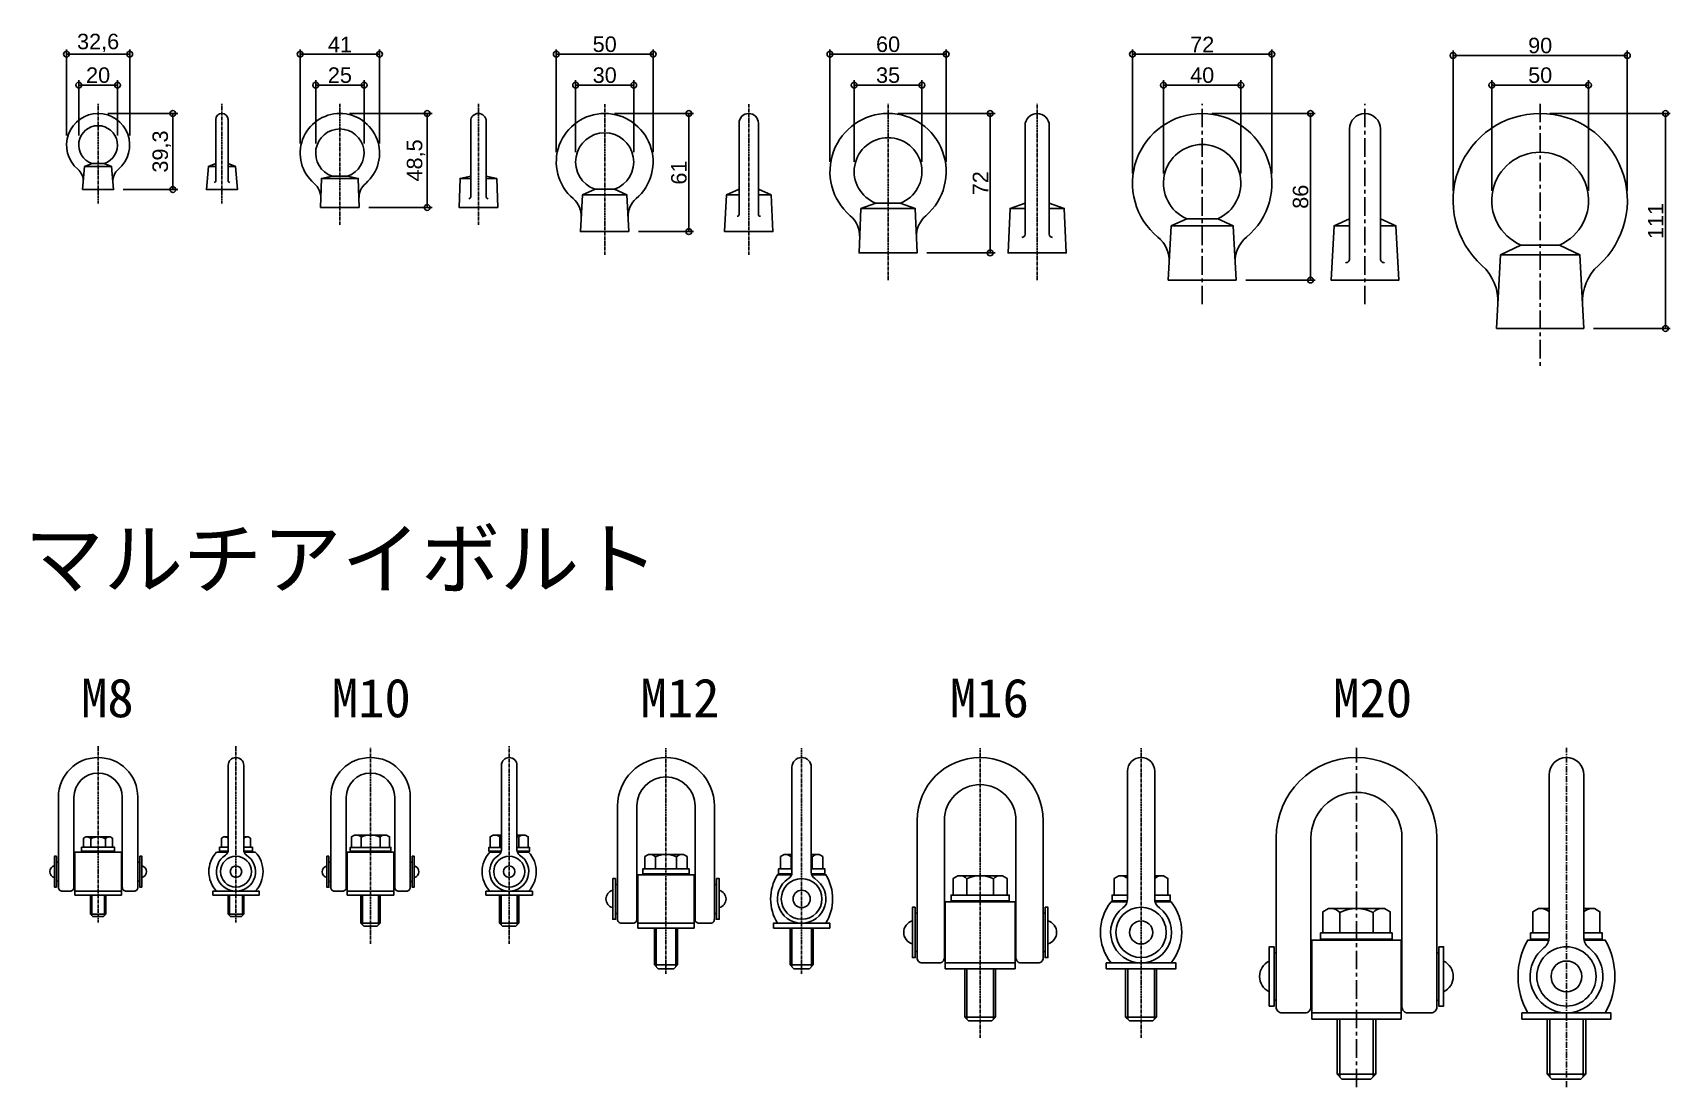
# Model space of a CAD drawing. Header units: millimetres. Extents: x 225 to 4590, y 55 to 1141.
# Drawn here: x 225 to 1071, y 146 to 691 of the extents above; entities that cross this region are included whole.
import ezdxf

# ---------------------------------------------------------------- set-up
doc = ezdxf.new("R2010")
doc.units = ezdxf.units.MM
doc.linetypes.add('CENTER', pattern=[50.8, 31.75, -6.35, 6.35, -6.35])
doc.layers.get('Defpoints').update_dxf_attribs({"color": 251})
doc.styles.get("Standard").update_dxf_attribs({"font": 'arial.ttf'})
doc.styles.add('ＭＳ ゴシック', font='MS Gothic.ttf')
doc.dimstyles.new('ISO-25', dxfattribs={"dimtxt": 8, "dimasz": 3, "dimexe": 2.5, "dimexo": 5, "dimgap": 1, "dimtad": 1, "dimtxsty": 'Standard', "dimblk": 'ORIGIN', "dimcen": 2.5, "dimadec": 0, "dimazin": 0, "dimtfac": 1, "dimtmove": 0, "dimatfit": 3, "dimfxl": 0, "dimarcsym": 0})

# ---------------------------------------------------------------- blocks, each defined once
blk = doc.blocks.new('_Origin')
at = {"color": 0, "linetype": 'ByBlock', "lineweight": -2}
blk.add_line((0, 0), (-1, 0), dxfattribs=at)
blk.add_circle((0, 0), 0.5, dxfattribs=at)
blk = doc.blocks.new('*D29')
at = {"color": 0, "lineweight": -2, "transparency": 16777216}
for p, q in [((242.77, 637.8), (242.77, 682.21)), ((245.77, 679.71), (272.37, 679.71)), ((275.37, 637.8), (275.37, 682.21))]:
    blk.add_line(p, q, dxfattribs=at)
at = {"layer": 'Defpoints', "color": 0, "transparency": 16777216}
for p in [(275.37, 679.71), (242.77, 632.8), (275.37, 632.8)]:
    blk.add_point(p, dxfattribs=at)
at = {"color": 0, "lineweight": -2, "transparency": 16777216, "xscale": 3, "yscale": 3, "zscale": 3, "rotation": 180}
blk.add_blockref('_Origin', (242.77, 679.71), dxfattribs=at)
at = {"color": 0, "lineweight": -2, "transparency": 16777216, "xscale": 3, "yscale": 3, "zscale": 3}
blk.add_blockref('_Origin', (275.37, 679.71), dxfattribs=at)
at = {"color": 0, "transparency": 16777216, "insert": (259.07, 685.52), "char_height": 8, "attachment_point": 5}
blk.add_mtext('32,6', dxfattribs=at)
blk = doc.blocks.new('*D30')
at = {"color": 0, "lineweight": -2, "transparency": 16777216}
for p, q in [((363.42, 633.6), (363.42, 682.21)), ((366.42, 679.71), (401.42, 679.71)), ((404.42, 633.6), (404.42, 682.21))]:
    blk.add_line(p, q, dxfattribs=at)
at = {"layer": 'Defpoints', "color": 0, "transparency": 16777216}
for p in [(404.42, 679.71), (363.42, 628.6), (404.42, 628.6)]:
    blk.add_point(p, dxfattribs=at)
at = {"color": 0, "lineweight": -2, "transparency": 16777216, "xscale": 3, "yscale": 3, "zscale": 3, "rotation": 180}
blk.add_blockref('_Origin', (363.42, 679.71), dxfattribs=at)
at = {"color": 0, "lineweight": -2, "transparency": 16777216, "xscale": 3, "yscale": 3, "zscale": 3}
blk.add_blockref('_Origin', (404.42, 679.71), dxfattribs=at)
at = {"color": 0, "transparency": 16777216, "insert": (383.92, 684.73), "char_height": 8, "attachment_point": 5}
blk.add_mtext('41', dxfattribs=at)
blk = doc.blocks.new('*D43')
at = {"color": 0, "lineweight": -2, "transparency": 16777216}
for p, q in [((495.66, 629.1), (495.66, 682.21)), ((498.66, 679.71), (542.66, 679.71)), ((545.66, 629.1), (545.66, 682.21))]:
    blk.add_line(p, q, dxfattribs=at)
at = {"layer": 'Defpoints', "color": 0, "transparency": 16777216}
for p in [(545.66, 679.71), (495.66, 624.1), (545.66, 624.1)]:
    blk.add_point(p, dxfattribs=at)
at = {"color": 0, "lineweight": -2, "transparency": 16777216, "xscale": 3, "yscale": 3, "zscale": 3, "rotation": 180}
blk.add_blockref('_Origin', (495.66, 679.71), dxfattribs=at)
at = {"color": 0, "lineweight": -2, "transparency": 16777216, "xscale": 3, "yscale": 3, "zscale": 3}
blk.add_blockref('_Origin', (545.66, 679.71), dxfattribs=at)
at = {"color": 0, "transparency": 16777216, "insert": (520.66, 684.8), "char_height": 8, "attachment_point": 5}
blk.add_mtext('50', dxfattribs=at)
blk = doc.blocks.new('*D44')
at = {"color": 0, "lineweight": -2, "transparency": 16777216}
for p, q in [((505.66, 629.1), (505.66, 666.26)), ((508.66, 663.76), (532.66, 663.76)), ((535.66, 629.1), (535.66, 666.26))]:
    blk.add_line(p, q, dxfattribs=at)
at = {"layer": 'Defpoints', "color": 0, "transparency": 16777216}
for p in [(535.66, 663.76), (505.66, 624.1), (535.66, 624.1)]:
    blk.add_point(p, dxfattribs=at)
at = {"color": 0, "lineweight": -2, "transparency": 16777216, "xscale": 3, "yscale": 3, "zscale": 3, "rotation": 180}
blk.add_blockref('_Origin', (505.66, 663.76), dxfattribs=at)
at = {"color": 0, "lineweight": -2, "transparency": 16777216, "xscale": 3, "yscale": 3, "zscale": 3}
blk.add_blockref('_Origin', (535.66, 663.76), dxfattribs=at)
at = {"color": 0, "transparency": 16777216, "insert": (520.66, 668.85), "char_height": 8, "attachment_point": 5}
blk.add_mtext('30', dxfattribs=at)
blk = doc.blocks.new('*D45')
at = {"color": 0, "lineweight": -2, "transparency": 16777216}
for p, q in [((371.42, 633.6), (371.42, 666.26)), ((374.42, 663.76), (393.42, 663.76)), ((396.42, 633.6), (396.42, 666.26))]:
    blk.add_line(p, q, dxfattribs=at)
at = {"layer": 'Defpoints', "color": 0, "transparency": 16777216}
for p in [(396.42, 663.76), (371.42, 628.6), (396.42, 628.6)]:
    blk.add_point(p, dxfattribs=at)
at = {"color": 0, "lineweight": -2, "transparency": 16777216, "xscale": 3, "yscale": 3, "zscale": 3, "rotation": 180}
blk.add_blockref('_Origin', (371.42, 663.76), dxfattribs=at)
at = {"color": 0, "lineweight": -2, "transparency": 16777216, "xscale": 3, "yscale": 3, "zscale": 3}
blk.add_blockref('_Origin', (396.42, 663.76), dxfattribs=at)
at = {"color": 0, "transparency": 16777216, "insert": (383.92, 668.85), "char_height": 8, "attachment_point": 5}
blk.add_mtext('25', dxfattribs=at)
blk = doc.blocks.new('*D31')
at = {"color": 0, "lineweight": -2, "transparency": 16777216}
for p, q in [((249.07, 637.8), (249.07, 666.26)), ((252.07, 663.76), (266.07, 663.76)), ((269.07, 637.8), (269.07, 666.26))]:
    blk.add_line(p, q, dxfattribs=at)
at = {"layer": 'Defpoints', "color": 0, "transparency": 16777216}
for p in [(269.07, 663.76), (249.07, 632.8), (269.07, 632.8)]:
    blk.add_point(p, dxfattribs=at)
at = {"color": 0, "lineweight": -2, "transparency": 16777216, "xscale": 3, "yscale": 3, "zscale": 3, "rotation": 180}
blk.add_blockref('_Origin', (249.07, 663.76), dxfattribs=at)
at = {"color": 0, "lineweight": -2, "transparency": 16777216, "xscale": 3, "yscale": 3, "zscale": 3}
blk.add_blockref('_Origin', (269.07, 663.76), dxfattribs=at)
at = {"color": 0, "transparency": 16777216, "insert": (259.07, 668.85), "char_height": 8, "attachment_point": 5}
blk.add_mtext('20', dxfattribs=at)
blk = doc.blocks.new('*D38')
at = {"color": 0, "lineweight": -2, "transparency": 16777216}
for p, q in [((636.99, 624.1), (636.99, 682.21)), ((639.99, 679.71), (693.99, 679.71)), ((696.99, 624.1), (696.99, 682.21))]:
    blk.add_line(p, q, dxfattribs=at)
at = {"layer": 'Defpoints', "color": 0, "transparency": 16777216}
for p in [(696.99, 679.71), (636.99, 619.1), (696.99, 619.1)]:
    blk.add_point(p, dxfattribs=at)
at = {"color": 0, "lineweight": -2, "transparency": 16777216, "xscale": 3, "yscale": 3, "zscale": 3, "rotation": 180}
blk.add_blockref('_Origin', (636.99, 679.71), dxfattribs=at)
at = {"color": 0, "lineweight": -2, "transparency": 16777216, "xscale": 3, "yscale": 3, "zscale": 3}
blk.add_blockref('_Origin', (696.99, 679.71), dxfattribs=at)
at = {"color": 0, "transparency": 16777216, "insert": (666.99, 684.8), "char_height": 8, "attachment_point": 5}
blk.add_mtext('60', dxfattribs=at)
blk = doc.blocks.new('*D39')
at = {"color": 0, "lineweight": -2, "transparency": 16777216}
for p, q in [((649.49, 624.1), (649.49, 666.26)), ((652.49, 663.76), (681.49, 663.76)), ((684.49, 624.1), (684.49, 666.26))]:
    blk.add_line(p, q, dxfattribs=at)
at = {"layer": 'Defpoints', "color": 0, "transparency": 16777216}
for p in [(684.49, 663.76), (649.49, 619.1), (684.49, 619.1)]:
    blk.add_point(p, dxfattribs=at)
at = {"color": 0, "lineweight": -2, "transparency": 16777216, "xscale": 3, "yscale": 3, "zscale": 3, "rotation": 180}
blk.add_blockref('_Origin', (649.49, 663.76), dxfattribs=at)
at = {"color": 0, "lineweight": -2, "transparency": 16777216, "xscale": 3, "yscale": 3, "zscale": 3}
blk.add_blockref('_Origin', (684.49, 663.76), dxfattribs=at)
at = {"color": 0, "transparency": 16777216, "insert": (666.99, 668.85), "char_height": 8, "attachment_point": 5}
blk.add_mtext('35', dxfattribs=at)
blk = doc.blocks.new('*D40')
at = {"color": 0, "lineweight": -2, "transparency": 16777216}
for p, q in [((793.19, 618.1), (793.19, 682.21)), ((796.19, 679.71), (862.19, 679.71)), ((865.19, 618.1), (865.19, 682.21))]:
    blk.add_line(p, q, dxfattribs=at)
at = {"layer": 'Defpoints', "color": 0, "transparency": 16777216}
for p in [(865.19, 679.71), (793.19, 613.1), (865.19, 613.1)]:
    blk.add_point(p, dxfattribs=at)
at = {"color": 0, "lineweight": -2, "transparency": 16777216, "xscale": 3, "yscale": 3, "zscale": 3, "rotation": 180}
blk.add_blockref('_Origin', (793.19, 679.71), dxfattribs=at)
at = {"color": 0, "lineweight": -2, "transparency": 16777216, "xscale": 3, "yscale": 3, "zscale": 3}
blk.add_blockref('_Origin', (865.19, 679.71), dxfattribs=at)
at = {"color": 0, "transparency": 16777216, "insert": (829.19, 684.73), "char_height": 8, "attachment_point": 5}
blk.add_mtext('72', dxfattribs=at)
blk = doc.blocks.new('*D41')
at = {"color": 0, "lineweight": -2, "transparency": 16777216}
for p, q in [((809.19, 618.1), (809.19, 666.26)), ((812.19, 663.76), (846.19, 663.76)), ((849.19, 618.1), (849.19, 666.26))]:
    blk.add_line(p, q, dxfattribs=at)
at = {"layer": 'Defpoints', "color": 0, "transparency": 16777216}
for p in [(849.19, 663.76), (809.19, 613.1), (849.19, 613.1)]:
    blk.add_point(p, dxfattribs=at)
at = {"color": 0, "lineweight": -2, "transparency": 16777216, "xscale": 3, "yscale": 3, "zscale": 3, "rotation": 180}
blk.add_blockref('_Origin', (809.19, 663.76), dxfattribs=at)
at = {"color": 0, "lineweight": -2, "transparency": 16777216, "xscale": 3, "yscale": 3, "zscale": 3}
blk.add_blockref('_Origin', (849.19, 663.76), dxfattribs=at)
at = {"color": 0, "transparency": 16777216, "insert": (829.19, 668.85), "char_height": 8, "attachment_point": 5}
blk.add_mtext('40', dxfattribs=at)
blk = doc.blocks.new('*D42')
at = {"color": 0, "lineweight": -2, "transparency": 16777216}
for p, q in [((958.72, 609.1), (958.72, 681.56)), ((961.72, 679.06), (1045.72, 679.06)), ((1048.72, 609.1), (1048.72, 681.56))]:
    blk.add_line(p, q, dxfattribs=at)
at = {"layer": 'Defpoints', "color": 0, "transparency": 16777216}
for p in [(1048.72, 679.06), (958.72, 604.1), (1048.72, 604.1)]:
    blk.add_point(p, dxfattribs=at)
at = {"color": 0, "lineweight": -2, "transparency": 16777216, "xscale": 3, "yscale": 3, "zscale": 3, "rotation": 180}
blk.add_blockref('_Origin', (958.72, 679.06), dxfattribs=at)
at = {"color": 0, "lineweight": -2, "transparency": 16777216, "xscale": 3, "yscale": 3, "zscale": 3}
blk.add_blockref('_Origin', (1048.72, 679.06), dxfattribs=at)
at = {"color": 0, "transparency": 16777216, "insert": (1003.72, 684.15), "char_height": 8, "attachment_point": 5}
blk.add_mtext('90', dxfattribs=at)
blk = doc.blocks.new('*D34')
at = {"color": 0, "lineweight": -2, "transparency": 16777216}
for p, q in [((978.72, 609.1), (978.72, 666.26)), ((981.72, 663.76), (1025.72, 663.76)), ((1028.72, 609.1), (1028.72, 666.26))]:
    blk.add_line(p, q, dxfattribs=at)
at = {"layer": 'Defpoints', "color": 0, "transparency": 16777216}
for p in [(1028.72, 663.76), (978.72, 604.1), (1028.72, 604.1)]:
    blk.add_point(p, dxfattribs=at)
at = {"color": 0, "lineweight": -2, "transparency": 16777216, "xscale": 3, "yscale": 3, "zscale": 3, "rotation": 180}
blk.add_blockref('_Origin', (978.72, 663.76), dxfattribs=at)
at = {"color": 0, "lineweight": -2, "transparency": 16777216, "xscale": 3, "yscale": 3, "zscale": 3}
blk.add_blockref('_Origin', (1028.72, 663.76), dxfattribs=at)
at = {"color": 0, "transparency": 16777216, "insert": (1003.72, 668.85), "char_height": 8, "attachment_point": 5}
blk.add_mtext('50', dxfattribs=at)
blk = doc.blocks.new('*D46')
at = {"color": 0, "lineweight": -2, "transparency": 16777216}
for p, q in [((264.07, 649.1), (300.19, 649.1)), ((297.69, 646.1), (297.69, 612.8)), ((272.07, 609.8), (300.19, 609.8))]:
    blk.add_line(p, q, dxfattribs=at)
at = {"layer": 'Defpoints', "color": 0, "transparency": 16777216}
for p in [(259.07, 649.1), (267.07, 609.8), (297.69, 609.8)]:
    blk.add_point(p, dxfattribs=at)
at = {"color": 0, "lineweight": -2, "transparency": 16777216, "xscale": 3, "yscale": 3, "zscale": 3}
for p, rotation in [((297.69, 649.1), 90), ((297.69, 609.8), 270)]:
    blk.add_blockref('_Origin', p, dxfattribs=dict(at, rotation=rotation))
at = {"color": 0, "transparency": 16777216, "insert": (291.88, 629.45), "char_height": 8, "attachment_point": 5, "rotation": 90}
blk.add_mtext('39,3', dxfattribs=at)
blk = doc.blocks.new('*D47')
at = {"color": 0, "lineweight": -2, "transparency": 16777216}
for p, q in [((388.92, 649.1), (431.52, 649.1)), ((429.02, 646.1), (429.02, 603.6)), ((398.92, 600.6), (431.52, 600.6))]:
    blk.add_line(p, q, dxfattribs=at)
at = {"layer": 'Defpoints', "color": 0, "transparency": 16777216}
for p in [(383.92, 649.1), (393.92, 600.6), (429.02, 600.6)]:
    blk.add_point(p, dxfattribs=at)
at = {"color": 0, "lineweight": -2, "transparency": 16777216, "xscale": 3, "yscale": 3, "zscale": 3}
for p, rotation in [((429.02, 649.1), 90), ((429.02, 600.6), 270)]:
    blk.add_blockref('_Origin', p, dxfattribs=dict(at, rotation=rotation))
at = {"color": 0, "transparency": 16777216, "insert": (423.21, 624.85), "char_height": 8, "attachment_point": 5, "rotation": 90}
blk.add_mtext('48,5', dxfattribs=at)
blk = doc.blocks.new('*D48')
at = {"color": 0, "lineweight": -2, "transparency": 16777216}
for p, q in [((525.66, 649.1), (566.59, 649.1)), ((564.09, 646.1), (564.09, 591.1)), ((538.16, 588.1), (566.59, 588.1))]:
    blk.add_line(p, q, dxfattribs=at)
at = {"layer": 'Defpoints', "color": 0, "transparency": 16777216}
for p in [(520.66, 649.1), (533.16, 588.1), (564.09, 588.1)]:
    blk.add_point(p, dxfattribs=at)
at = {"color": 0, "lineweight": -2, "transparency": 16777216, "xscale": 3, "yscale": 3, "zscale": 3}
for p, rotation in [((564.09, 649.1), 90), ((564.09, 588.1), 270)]:
    blk.add_blockref('_Origin', p, dxfattribs=dict(at, rotation=rotation))
at = {"color": 0, "transparency": 16777216, "insert": (559.01, 618.6), "char_height": 8, "attachment_point": 5, "rotation": 90}
blk.add_mtext('61', dxfattribs=at)
blk = doc.blocks.new('*D49')
at = {"color": 0, "lineweight": -2, "transparency": 16777216}
for p, q in [((671.99, 649.1), (722.2, 649.1)), ((719.7, 646.1), (719.7, 580.1)), ((686.99, 577.1), (722.2, 577.1))]:
    blk.add_line(p, q, dxfattribs=at)
at = {"layer": 'Defpoints', "color": 0, "transparency": 16777216}
for p in [(666.99, 649.1), (681.99, 577.1), (719.7, 577.1)]:
    blk.add_point(p, dxfattribs=at)
at = {"color": 0, "lineweight": -2, "transparency": 16777216, "xscale": 3, "yscale": 3, "zscale": 3}
for p, rotation in [((719.7, 649.1), 90), ((719.7, 577.1), 270)]:
    blk.add_blockref('_Origin', p, dxfattribs=dict(at, rotation=rotation))
at = {"color": 0, "transparency": 16777216, "insert": (714.69, 613.1), "char_height": 8, "attachment_point": 5, "rotation": 90}
blk.add_mtext('72', dxfattribs=at)
blk = doc.blocks.new('*D50')
at = {"color": 0, "lineweight": -2, "transparency": 16777216}
for p, q in [((834.19, 649.1), (887.6, 649.1)), ((885.1, 646.1), (885.1, 566.1)), ((851.69, 563.1), (887.6, 563.1))]:
    blk.add_line(p, q, dxfattribs=at)
at = {"layer": 'Defpoints', "color": 0, "transparency": 16777216}
for p in [(829.19, 649.1), (846.69, 563.1), (885.1, 563.1)]:
    blk.add_point(p, dxfattribs=at)
at = {"color": 0, "lineweight": -2, "transparency": 16777216, "xscale": 3, "yscale": 3, "zscale": 3}
for p, rotation in [((885.1, 649.1), 90), ((885.1, 563.1), 270)]:
    blk.add_blockref('_Origin', p, dxfattribs=dict(at, rotation=rotation))
at = {"color": 0, "transparency": 16777216, "insert": (880.01, 606.1), "char_height": 8, "attachment_point": 5, "rotation": 90}
blk.add_mtext('86', dxfattribs=at)
blk = doc.blocks.new('*D51')
at = {"color": 0, "lineweight": -2, "transparency": 16777216}
for p, q in [((1008.72, 649.1), (1070.88, 649.1)), ((1068.38, 646.1), (1068.38, 541.1)), ((1031.22, 538.1), (1070.88, 538.1))]:
    blk.add_line(p, q, dxfattribs=at)
at = {"layer": 'Defpoints', "color": 0, "transparency": 16777216}
for p in [(1003.72, 649.1), (1026.22, 538.1), (1068.38, 538.1)]:
    blk.add_point(p, dxfattribs=at)
at = {"color": 0, "lineweight": -2, "transparency": 16777216, "xscale": 3, "yscale": 3, "zscale": 3}
for p, rotation in [((1068.38, 649.1), 90), ((1068.38, 538.1), 270)]:
    blk.add_blockref('_Origin', p, dxfattribs=dict(at, rotation=rotation))
at = {"color": 0, "transparency": 16777216, "insert": (1063.36, 593.6), "char_height": 8, "attachment_point": 5, "rotation": 90}
blk.add_mtext('111', dxfattribs=at)
blk = doc.blocks.new('アイボルト（CAD素材.com）8')
at = {"color": 0, "linetype": 'CENTER', "lineweight": -2, "ltscale": 0.3}
blk.add_line((0, 116), (0, -20.23), dxfattribs=at)
at = {"color": 0, "linetype": 'ByBlock', "lineweight": -2}
blk.add_lwpolyline([(21.84, 12.63, -0.22653), (30.09, 32.54, 2.607972), (-30.09, 32.54, -0.22653), (-21.84, 12.63)], format="xyb", dxfattribs=at)
blk.add_lwpolyline([(-20.5, 38), (-10, 43.09), (10, 43.09), (20.5, 38), (22.5, 0), (-22.5, 0)], close=True, dxfattribs=at)
blk.add_lwpolyline([(20.5, 38), (-20.5, 38)], dxfattribs=at)
blk.add_arc((0, 66), 25, 293.57818, 246.42182, dxfattribs=at)
blk = doc.blocks.new('アイボルト（CAD素材.com）9')
at = {"color": 0, "linetype": 'ByBlock', "lineweight": -2}
blk.add_lwpolyline([(10, 8.95, -0.414214), (8, 10.95), (8, 78, 1), (-8, 78), (-8, 10.95, -0.414214), (-10, 8.95)], format="xyb", dxfattribs=at)
at = {"color": 0, "linetype": 'CENTER', "lineweight": -2, "ltscale": 0.3}
blk.add_lwpolyline([(0, -12.5), (0, 91)], dxfattribs=at)
at = {"color": 0, "linetype": 'ByBlock', "lineweight": -2}
for points in [[(8, 31.67), (16, 28), (17.5, 0), (-17.5, 0), (-16, 28), (-8, 31.67)], [(-8, 28), (-16, 28)], [(16, 28), (8, 28)]]:
    blk.add_lwpolyline(points, dxfattribs=at)
blk = doc.blocks.new('アイボルト（CAD素材.com）10')
at = {"color": 0, "linetype": 'ByBlock', "lineweight": -2}
blk.add_lwpolyline([(17.02, 8.95, -0.238597), (22.84, 22.18, 2.793836), (-22.84, 22.18, -0.238597), (-17.02, 8.95)], format="xyb", dxfattribs=at)
at = {"color": 0, "linetype": 'CENTER', "lineweight": -2, "ltscale": 0.3}
blk.add_lwpolyline([(0, -12.5), (0, 91)], dxfattribs=at)
at = {"color": 0, "linetype": 'ByBlock', "lineweight": -2}
blk.add_lwpolyline([(-16, 28), (-8, 31.67), (8, 31.67), (16, 28), (17.5, 0), (-17.5, 0)], close=True, dxfattribs=at)
blk.add_lwpolyline([(16, 28), (-16, 28)], dxfattribs=at)
blk.add_arc((0, 50), 20, 293.57818, 246.42182, dxfattribs=at)
blk = doc.blocks.new('アイボルト（CAD素材.com）11')
at = {"color": 0, "linetype": 'CENTER', "lineweight": -2, "ltscale": 0.05}
blk.add_lwpolyline([(0, -14), (0, 77)], dxfattribs=at)
at = {"color": 0, "linetype": 'ByBlock', "lineweight": -2}
blk.add_lwpolyline([(8, 7.99, -0.414214), (6.25, 9.74), (6.25, 65.75, 1), (-6.25, 65.75), (-6.25, 9.74, -0.414214), (-8, 7.99)], format="xyb", dxfattribs=at)
for points in [[(6.25, 25.65), (14, 23), (15, 0), (-15, 0), (-14, 23), (-6.25, 25.65)], [(-6.25, 23), (-14, 23)], [(14, 23), (6.25, 23)]]:
    blk.add_lwpolyline(points, dxfattribs=at)
blk = doc.blocks.new('アイボルト（CAD素材.com）12')
at = {"color": 0, "linetype": 'CENTER', "lineweight": -2, "ltscale": 0.05}
blk.add_lwpolyline([(0, -14), (0, 77)], dxfattribs=at)
at = {"color": 0, "linetype": 'ByBlock', "lineweight": -2}
blk.add_lwpolyline([(-14.65, 7.99, 0.230318), (-19.53, 19.23, -2.702681), (19.53, 19.23, 0.230318), (14.65, 7.99)], format="xyb", dxfattribs=at)
blk.add_lwpolyline([(-14, 23), (-6.25, 25.65), (6.25, 25.65), (14, 23), (15, 0), (-15, 0)], close=True, dxfattribs=at)
blk.add_lwpolyline([(14, 23), (-14, 23)], dxfattribs=at)
blk.add_arc((0, 42), 17.5, 290.92483, 249.07517, dxfattribs=at)
blk = doc.blocks.new('アイボルト（CAD素材.com）13')
at = {"color": 0, "linetype": 'ByBlock', "lineweight": -2}
blk.add_lwpolyline([(6, 7.92, -0.414214), (5, 8.92), (5, 56, 1), (-5, 56), (-5, 8.92, -0.414214), (-6, 7.92)], format="xyb", dxfattribs=at)
at = {"color": 0, "linetype": 'CENTER', "lineweight": -2, "ltscale": 0.05}
blk.add_lwpolyline([(0, -12), (0, 66)], dxfattribs=at)
at = {"color": 0, "linetype": 'ByBlock', "lineweight": -2}
for points in [[(-5, 21.86), (-11.5, 19), (-12.5, 0), (12.5, 0), (11.5, 19), (5, 21.86)], [(-5, 19), (-11.5, 19)], [(11.5, 19), (5, 19)]]:
    blk.add_lwpolyline(points, dxfattribs=at)
blk = doc.blocks.new('アイボルト（CAD素材.com）14')
at = {"color": 0, "linetype": 'ByBlock', "lineweight": -2}
blk.add_lwpolyline([(12.12, 7.29, -0.23257), (16.28, 17.03, 2.700268), (-16.28, 17.03, -0.23257), (-12.12, 7.29)], format="xyb", dxfattribs=at)
at = {"color": 0, "linetype": 'CENTER', "lineweight": -2, "ltscale": 0.05}
blk.add_lwpolyline([(0, -12), (0, 66)], dxfattribs=at)
at = {"color": 0, "linetype": 'ByBlock', "lineweight": -2}
blk.add_lwpolyline([(12.5, 0), (11.5, 19), (5, 21.86), (-5, 21.86), (-11.5, 19), (-12.5, 0)], close=True, dxfattribs=at)
blk.add_lwpolyline([(11.5, 19), (-11.5, 19)], dxfattribs=at)
blk.add_arc((0, 36), 15, 289.47122, 250.52878, dxfattribs=at)
blk = doc.blocks.new('アイボルト（CAD素材.com）15')
at = {"color": 0, "linetype": 'CENTER', "lineweight": -2, "ltscale": 0.05}
blk.add_lwpolyline([(0, -9), (0, 53.5)], dxfattribs=at)
at = {"color": 0, "linetype": 'ByBlock', "lineweight": -2}
blk.add_lwpolyline([(-5, 4.51, 0.414214), (-4, 5.51), (-4, 44.5, -1), (4, 44.5), (4, 5.51, 0.414214), (5, 4.51)], format="xyb", dxfattribs=at)
for points in [[(-4, 15), (-9.5, 15), (-10, 0), (10, 0), (9.5, 15), (4, 15)], [(-4, 16.16), (-9.5, 15)], [(9.5, 15), (4, 16.16)]]:
    blk.add_lwpolyline(points, dxfattribs=at)
blk = doc.blocks.new('アイボルト（CAD素材.com）16')
at = {"color": 0, "linetype": 'CENTER', "lineweight": -2, "ltscale": 0.05}
blk.add_lwpolyline([(0, -9), (0, 53.5)], dxfattribs=at)
at = {"color": 0, "linetype": 'ByBlock', "lineweight": -2}
blk.add_lwpolyline([(-9.85, 4.51, 0.227745), (-13.34, 12.43, -2.70413), (13.34, 12.43, 0.227745), (9.85, 4.51)], format="xyb", dxfattribs=at)
blk.add_lwpolyline([(10, 0), (9.5, 15), (-9.5, 15), (-10, 0)], close=True, dxfattribs=at)
blk.add_lwpolyline([(9.5, 15), (4, 16.16), (-4, 16.16), (-9.5, 15)], dxfattribs=at)
blk.add_arc((0, 28), 12.5, 288.66292, 251.33708, dxfattribs=at)
blk = doc.blocks.new('アイボルト（CAD素材.com）17')
at = {"color": 0, "linetype": 'CENTER', "lineweight": -2, "ltscale": 0.05}
blk.add_lwpolyline([(0, -7.2), (0, 44.3)], dxfattribs=at)
at = {"color": 0, "linetype": 'ByBlock', "lineweight": -2}
blk.add_lwpolyline([(-4, 3.75, 0.41961), (-3.15, 4.62), (-3.15, 36.15, -1), (3.15, 36.15), (3.15, 4.62, 0.41961), (4, 3.75)], format="xyb", dxfattribs=at)
for points in [[(3.15, 13.51), (7, 12), (8, 0), (-8, 0), (-7, 12), (-3.15, 13.51)], [(-3.15, 12), (-7, 12)], [(7, 12), (3.15, 12)]]:
    blk.add_lwpolyline(points, dxfattribs=at)
blk = doc.blocks.new('アイボルト（CAD素材.com）18')
at = {"color": 0, "linetype": 'CENTER', "lineweight": -2, "ltscale": 0.05}
blk.add_lwpolyline([(0, -7.2), (0, 44.3)], dxfattribs=at)
at = {"color": 0, "linetype": 'ByBlock', "lineweight": -2}
blk.add_lwpolyline([(7.69, 3.75, -0.243039), (10.5, 10.54, 2.738363), (-10.5, 10.54, -0.243039), (-7.69, 3.75)], format="xyb", dxfattribs=at)
blk.add_lwpolyline([(-8, 0), (-7, 12), (-3.15, 13.51), (3.15, 13.51), (7, 12), (8, 0)], close=True, dxfattribs=at)
blk.add_lwpolyline([(7, 12), (-7, 12)], dxfattribs=at)
blk.add_arc((0, 23), 10, 288.36081, 251.63919, dxfattribs=at)
blk = doc.blocks.new('マルチアイボルト（CAD素材.com）5')
at = {"color": 0, "linetype": 'ByBlock', "lineweight": -2}
for p, q in [((-10, 0), (-10, -28.5)), ((-8.65, 0), (-8.65, -29.85)), ((8.65, 0), (8.65, -29.85)), ((10, 0), (10, -28.5))]:
    blk.add_line(p, q, dxfattribs=at)
at = {"color": 0, "linetype": 'CENTER', "lineweight": -2, "ltscale": 0.1}
blk.add_lwpolyline([(0, -35.2), (0, 140)], dxfattribs=at)
at = {"color": 0, "linetype": 'ByBlock', "lineweight": -2}
blk.add_lwpolyline([(-9, 126), (-9, 42.24, -0.229364), (-11.66, 36.75, 2.877473), (11.66, 36.75, -0.229364), (9, 42.24), (9, 126, 1)], format="xyb", close=True, dxfattribs=at)
for points in [[(-9, 57), (-14.5, 57), (-17.32, 55.37), (-17.32, 44.5)], [(17.32, 44.5), (17.32, 55.37), (14.5, 57), (9, 57)], [(-9.06, 41.3), (-18.5, 41.3), (-18.5, 44.5), (-9, 44.5)], [(9, 44.5), (18.5, 44.5), (18.5, 41.3), (9.06, 41.3)]]:
    blk.add_lwpolyline(points, dxfattribs=at)
for points in [[(-9.15, 40.8), (-20, 40.8, 0.265957), (-20, 3.2)], [(20, 3.2, 0.265957), (20, 40.8), (9.15, 40.8)]]:
    blk.add_lwpolyline(points, format="xyb", dxfattribs=at)
for points in [[(-23, 3.2), (-23, 0), (23, 0), (23, 3.2)], [(-10, -28.5), (10, -28.5), (7.5, -31), (-7.5, -31)]]:
    blk.add_lwpolyline(points, close=True, dxfattribs=at)
for radius in [15.3, 7.96]:
    blk.add_circle((0, 22), radius, dxfattribs=at)
for centre, start, end in [((-13.14, 50.84), 47.79603, 88.21509), ((13.14, 50.84), 91.78491, 132.20397)]:
    blk.add_arc(centre, 6.17, start, end, dxfattribs=at)
blk = doc.blocks.new('マルチアイボルト（CAD素材.com）6')
at = {"color": 0, "linetype": 'ByBlock', "lineweight": -2}
for p, q in [((-8.66, 44.5), (-8.66, 55.07)), ((8.66, 44.5), (8.66, 55.07)), ((-10, 0), (-10, -28.5)), ((-8.65, 0), (-8.65, -29.85)), ((8.65, 0), (8.65, -29.85)), ((10, 0), (10, -28.5))]:
    blk.add_line(p, q, dxfattribs=at)
at = {"color": 0, "linetype": 'CENTER', "lineweight": -2, "ltscale": 0.3}
blk.add_lwpolyline([(0, -35.2), (0, 140)], dxfattribs=at)
at = {"color": 0, "linetype": 'ByBlock', "lineweight": -2}
blk.add_lwpolyline([(23.5, 93.5), (23.5, 6.2, 0.414214), (26.5, 3.2), (38.5, 3.2, 0.414214), (41.5, 6.2), (41.5, 93.5, 1), (-41.5, 93.5), (-41.5, 6.2, 0.414214), (-38.5, 3.2), (-26.5, 3.2, 0.414214), (-23.5, 6.2), (-23.5, 93.5, -1)], format="xyb", close=True, dxfattribs=at)
for points in [[(17.32, 44.5), (17.32, 55.37), (14.5, 57), (-14.5, 57), (-17.32, 55.37), (-17.32, 44.5)], [(-42.5, 34.26), (-41.5, 34.26)], [(42.5, 34.26), (41.5, 34.26)], [(-42.5, 9.74), (-41.5, 9.74)], [(42.5, 9.74), (41.5, 9.74)], [(23, 3.2), (-23, 3.2)]]:
    blk.add_lwpolyline(points, dxfattribs=at)
for points in [[(18.5, 44.5), (18.5, 41.3), (-18.5, 41.3), (-18.5, 44.5)], [(-42.5, 37.3), (-45, 37.3), (-45, 6.7), (-42.5, 6.7)], [(23, 0), (23, 40.8), (-23, 40.8), (-23, 0)], [(42.5, 37.3), (45, 37.3), (45, 6.7), (42.5, 6.7)], [(-10, -28.5), (10, -28.5), (7.5, -31), (-7.5, -31)]]:
    blk.add_lwpolyline(points, close=True, dxfattribs=at)
for centre, radius, start, end in [((-13.14, 50.84), 6.17, 43.3753, 88.21509), ((0, 36.59), 20.41, 64.89302, 115.10698), ((13.14, 50.84), 6.17, 91.78491, 136.6247), ((-41.17, 22), 8.83, 115.71808, 244.28192), ((41.17, 22), 8.83, 295.71808, 64.28192)]:
    blk.add_arc(centre, radius, start, end, dxfattribs=at)
blk = doc.blocks.new('マルチアイボルト（CAD素材.com）7')
at = {"color": 0, "linetype": 'ByBlock', "lineweight": -2}
for p, q in [((-8, 0), (-8, -25)), ((-6.92, 0), (-6.92, -26.08)), ((6.92, 0), (6.92, -26.08)), ((8, 0), (8, -25))]:
    blk.add_line(p, q, dxfattribs=at)
at = {"color": 0, "linetype": 'CENTER', "lineweight": -2, "ltscale": 0.05}
blk.add_lwpolyline([(0, -35.7), (0, 114)], dxfattribs=at)
at = {"color": 0, "linetype": 'ByBlock', "lineweight": -2}
blk.add_lwpolyline([(7, 102), (7, 36.19, 0.236826), (9.41, 31.38, -3.014414), (-9.41, 31.38, 0.236826), (-7, 36.19), (-7, 102, -1)], format="xyb", close=True, dxfattribs=at)
for points in [[(-7, 48), (-11.5, 48), (-13.86, 46.64), (-13.86, 38)], [(13.86, 38), (13.86, 46.64), (11.5, 48), (7, 48)], [(-7.12, 35), (-15, 35), (-15, 38), (-7, 38)], [(7, 38), (15, 38), (15, 35), (7.12, 35)]]:
    blk.add_lwpolyline(points, dxfattribs=at)
for points in [[(-15.5, 3, -0.349206), (-15.5, 34.5), (-7.24, 34.5)], [(7.24, 34.5), (15.5, 34.5, -0.349206), (15.5, 3)]]:
    blk.add_lwpolyline(points, format="xyb", dxfattribs=at)
for points in [[(-18, 0), (-18, 3), (18, 3), (18, 0)], [(8, -25), (-8, -25), (-6, -27), (6, -27)]]:
    blk.add_lwpolyline(points, close=True, dxfattribs=at)
for radius in [13, 5.96]:
    blk.add_circle((0, 18.75), radius, dxfattribs=at)
for centre, start, end in [((-10.53, 43.27), 41.75343, 87.82588), ((10.53, 43.27), 92.17412, 138.24657)]:
    blk.add_arc(centre, 4.73, start, end, dxfattribs=at)
blk = doc.blocks.new('マルチアイボルト（CAD素材.com）8')
at = {"color": 0, "linetype": 'ByBlock', "lineweight": -2}
for p, q in [((-6.93, 38), (-6.93, 46.34)), ((6.93, 38), (6.93, 46.34)), ((-8, 0), (-8, -25)), ((-6.92, 0), (-6.92, -26.08)), ((6.92, 0), (6.92, -26.08)), ((8, 0), (8, -25))]:
    blk.add_line(p, q, dxfattribs=at)
at = {"color": 0, "linetype": 'CENTER', "lineweight": -2, "ltscale": 0.05}
blk.add_lwpolyline([(0, -35.7), (0, 114)], dxfattribs=at)
at = {"color": 0, "linetype": 'ByBlock', "lineweight": -2}
blk.add_lwpolyline([(18.5, 76.5), (18.5, 5.5, 0.414214), (21, 3), (30, 3, 0.414214), (32.5, 5.5), (32.5, 76.5, 1), (-32.5, 76.5), (-32.5, 5.5, 0.414214), (-30, 3), (-21, 3, 0.414214), (-18.5, 5.5), (-18.5, 76.5, -1)], format="xyb", close=True, dxfattribs=at)
for points in [[(13.86, 38), (13.86, 46.64), (11.5, 48), (-11.5, 48), (-13.86, 46.64), (-13.86, 38)], [(-33.5, 28.71), (-32.5, 28.71)], [(33.5, 28.71), (32.5, 28.71)], [(-33.5, 8.79), (-32.5, 8.79)], [(33.5, 8.79), (32.5, 8.79)], [(-18, 3), (18, 3)]]:
    blk.add_lwpolyline(points, dxfattribs=at)
for points in [[(-18, 0), (-18, 34.5), (18, 34.5), (18, 0)], [(-15, 35), (-15, 38), (15, 38), (15, 35)], [(-33.5, 31.75), (-35, 31.75), (-35, 5.75), (-33.5, 5.75)], [(33.5, 31.75), (35, 31.75), (35, 5.75), (33.5, 5.75)], [(8, -25), (-8, -25), (-6, -27), (6, -27)]]:
    blk.add_lwpolyline(points, close=True, dxfattribs=at)
for centre, radius, start, end in [((-10.53, 43.27), 4.73, 40.43131, 87.82588), ((0, 32.72), 15.28, 63.04451, 116.95549), ((10.53, 43.27), 4.73, 92.17412, 139.56869), ((-33.31, 18.75), 6.19, 105.87381, 254.12619), ((33.31, 18.75), 6.19, 285.87381, 74.12619)]:
    blk.add_arc(centre, radius, start, end, dxfattribs=at)
blk = doc.blocks.new('マルチアイボルト（CAD素材.com）9')
at = {"color": 0, "linetype": 'ByBlock', "lineweight": -2}
for p, q in [((-5.48, 30.5), (-5.48, 36.66)), ((5.48, 30.5), (5.48, 36.66)), ((-6, 0), (-6, -19)), ((-5.03, 0), (-5.03, -19.97)), ((5.03, 0), (5.03, -19.97)), ((6, 0), (6, -19))]:
    blk.add_line(p, q, dxfattribs=at)
for points in [[(6.82, 25.48, -0.253709), (5, 28.83), (5, 83, 1), (-5, 83), (-5, 28.83, -0.253709), (-6.82, 25.48, 3.382316), (6.78, 25.5)], [(-12.5, 2.5, -0.28), (-12.5, 27.5), (-5.23, 27.5)], [(12.5, 2.5, 0.28), (12.5, 27.5), (5.23, 27.5)]]:
    blk.add_lwpolyline(points, format="xyb", dxfattribs=at)
at = {"color": 0, "linetype": 'CENTER', "lineweight": -2, "ltscale": 0.05}
blk.add_lwpolyline([(0, -23.7), (0, 93)], dxfattribs=at)
at = {"color": 0, "linetype": 'ByBlock', "lineweight": -2}
for points in [[(-10.97, 30.5), (-10.97, 36.86), (-9, 38), (-5, 38)], [(10.97, 30.5), (10.97, 36.86), (9, 38), (5, 38)], [(-5, 30.5), (-12, 30.5), (-12, 28), (-5.09, 28)], [(5, 30.5), (12, 30.5), (12, 28), (5.09, 28)]]:
    blk.add_lwpolyline(points, dxfattribs=at)
for points in [[(14.5, 0), (14.5, 2.5), (-14.5, 2.5), (-14.5, 0)], [(4, -21), (-4, -21), (-6, -19), (6, -19)]]:
    blk.add_lwpolyline(points, close=True, dxfattribs=at)
for radius in [10.5, 4.46]:
    blk.add_circle((0, 15), radius, dxfattribs=at)
for centre, radius, start, end in [((-8.32, 34.34), 3.66, 39.37039, 88.19839), ((0, 26.08), 11.92, 114.80648, 117.40239), ((0, 26.08), 11.92, 62.59761, 65.19352), ((8.32, 34.34), 3.66, 91.80161, 140.62961)]:
    blk.add_arc(centre, radius, start, end, dxfattribs=at)
blk = doc.blocks.new('マルチアイボルト（CAD素材.com）10')
at = {"color": 0, "linetype": 'ByBlock', "lineweight": -2}
for p, q in [((-5.48, 30.5), (-5.48, 36.66)), ((5.48, 30.5), (5.48, 36.66)), ((-6, 0), (-6, -19)), ((-5.03, 0), (-5.03, -19.97)), ((5.03, 0), (5.03, -19.97)), ((6, 0), (6, -19))]:
    blk.add_line(p, q, dxfattribs=at)
blk.add_lwpolyline([(15, 63), (15, 4.5, 0.414214), (17, 2.5), (23, 2.5, 0.414214), (25, 4.5), (25, 63, 1), (-25, 63), (-25, 4.5, 0.414214), (-23, 2.5), (-17, 2.5, 0.414214), (-15, 4.5), (-15, 63, -1)], format="xyb", close=True, dxfattribs=at)
at = {"color": 0, "linetype": 'CENTER', "lineweight": -2, "ltscale": 0.05}
blk.add_lwpolyline([(0, -23.7), (0, 93)], dxfattribs=at)
at = {"color": 0, "linetype": 'ByBlock', "lineweight": -2}
for points in [[(10.97, 30.5), (10.97, 36.86), (9, 38), (-9, 38), (-10.97, 36.86), (-10.97, 30.5)], [(-26, 22.46), (-25, 22.46)], [(26, 22.46), (25, 22.46)], [(-26, 7.54), (-25, 7.54)], [(14.5, 2.5), (-14.5, 2.5)], [(26, 7.54), (25, 7.54)]]:
    blk.add_lwpolyline(points, dxfattribs=at)
for points in [[(-26, 25.5), (-27.5, 25.5), (-27.5, 4.5), (-26, 4.5)], [(-14.5, 27.5), (14.5, 27.5), (14.5, 0), (-14.5, 0)], [(12, 30.5), (12, 28), (-12, 28), (-12, 30.5)], [(26, 25.5), (27.5, 25.5), (27.5, 4.5), (26, 4.5)], [(4, -21), (-4, -21), (-6, -19), (6, -19)]]:
    blk.add_lwpolyline(points, close=True, dxfattribs=at)
for centre, radius, start, end in [((-8.32, 34.34), 3.66, 39.37039, 88.19839), ((0, 26.08), 11.92, 62.59761, 117.40239), ((8.32, 34.34), 3.66, 91.80161, 140.62961), ((-26.41, 15), 4.59, 103.7292, 256.2708), ((26.41, 15), 4.59, 283.7292, 76.2708)]:
    blk.add_arc(centre, radius, start, end, dxfattribs=at)
blk = doc.blocks.new('マルチアイボルト（CAD素材.com）11')
at = {"color": 0, "linetype": 'ByBlock', "lineweight": -2}
for p, q in [((-4.91, 24.6), (-4.91, 29.9)), ((4.91, 24.6), (4.91, 29.9)), ((-4.19, -15.31), (-4.19, 0)), ((4.19, 0), (4.19, -15.31))]:
    blk.add_line(p, q, dxfattribs=at)
at = {"color": 0, "linetype": 'CENTER', "lineweight": -2, "ltscale": 0.05}
blk.add_lwpolyline([(0, -25.2), (0, 76.8)], dxfattribs=at)
at = {"color": 0, "linetype": 'ByBlock', "lineweight": -2}
blk.add_lwpolyline([(-4, 67), (-4, 23.17, -0.257222), (-5.4, 20.64, 3.453277), (5.4, 20.64, -0.257222), (4, 23.17), (4, 67, 1)], format="xyb", close=True, dxfattribs=at)
for points in [[(-4, 31), (-8.25, 31), (-9.81, 30.1), (-9.81, 24.6)], [(9.81, 24.6), (9.81, 30.1), (8.25, 31), (4, 31)], [(-4, 24.6), (-10.5, 24.6), (-10.5, 22.6), (-4.06, 22.6)], [(4.06, 22.6), (10.5, 22.6), (10.5, 24.6), (4, 24.6)], [(5, 0), (5, -14.5), (-5, -14.5), (-5, 0)], [(5, -14.5), (3.5, -16), (-3.5, -16), (-5, -14.5)]]:
    blk.add_lwpolyline(points, dxfattribs=at)
for points in [[(-4.16, 22.2), (-10, 22.2, 0.39604), (-10, 2)], [(4.16, 22.2), (10, 22.2, -0.39604), (10, 2)]]:
    blk.add_lwpolyline(points, format="xyb", dxfattribs=at)
blk.add_lwpolyline([(-12, 0), (-12, 2), (12, 2), (12, 0)], close=True, dxfattribs=at)
for radius in [8, 2.96]:
    blk.add_circle((0, 12.1), radius, dxfattribs=at)
for centre, radius, start, end in [((-7.46, 27.5), 3.51, 43.20118, 87.8969), ((0, 19.54), 11.46, 110.42161, 115.34614), ((0, 19.54), 11.46, 64.65386, 69.57839), ((7.46, 27.5), 3.51, 92.1031, 136.79882)]:
    blk.add_arc(centre, radius, start, end, dxfattribs=at)
blk = doc.blocks.new('マルチアイボルト（CAD素材.com）12')
at = {"color": 0, "linetype": 'ByBlock', "lineweight": -2}
for p, q in [((-4.91, 24.6), (-4.91, 29.9)), ((4.91, 24.6), (4.91, 29.9)), ((-4.19, -15.31), (-4.19, 0)), ((4.19, 0), (4.19, -15.31))]:
    blk.add_line(p, q, dxfattribs=at)
blk.add_lwpolyline([(-12.5, 50.5), (-12.5, 4, -0.414214), (-14.5, 2), (-18.5, 2, -0.414214), (-20.5, 4), (-20.5, 50.5, -1), (20.5, 50.5), (20.5, 4, -0.414214), (18.5, 2), (14.5, 2, -0.414214), (12.5, 4), (12.5, 50.5, 1)], format="xyb", close=True, dxfattribs=at)
at = {"color": 0, "linetype": 'CENTER', "lineweight": -2, "ltscale": 0.05}
blk.add_lwpolyline([(0, -25.2), (0, 76)], dxfattribs=at)
at = {"color": 0, "linetype": 'ByBlock', "lineweight": -2}
for points in [[(9.81, 24.6), (9.81, 30.1), (8.25, 31), (-8.25, 31), (-9.81, 30.1), (-9.81, 24.6)], [(-21.5, 17.01), (-20.5, 17.01)], [(21.5, 17.01), (20.5, 17.01)], [(-21.5, 7.09), (-20.5, 7.09)], [(12, 2), (-12, 2)], [(5, 0), (5, -14.5), (-5, -14.5), (-5, 0)], [(21.5, 7.09), (20.5, 7.09)], [(5, -14.5), (3.5, -16), (-3.5, -16), (-5, -14.5)]]:
    blk.add_lwpolyline(points, dxfattribs=at)
for points in [[(-21.5, 20.05), (-22.5, 20.05), (-22.5, 4.05), (-21.5, 4.05)], [(12, 0), (-12, 0), (-12, 22.1), (12, 22.1)], [(10.5, 22.6), (10.5, 24.6), (-10.5, 24.6), (-10.5, 22.6)], [(21.5, 20.05), (22.5, 20.05), (22.5, 4.05), (21.5, 4.05)]]:
    blk.add_lwpolyline(points, close=True, dxfattribs=at)
for centre, radius, start, end in [((-7.46, 27.5), 3.51, 43.20118, 87.8969), ((0, 19.54), 11.46, 64.65386, 115.34614), ((7.46, 27.5), 3.51, 92.1031, 136.79882), ((-22, 12.05), 3, 99.59407, 260.40593), ((22, 12.05), 3, 279.59407, 80.40593)]:
    blk.add_arc(centre, radius, start, end, dxfattribs=at)
blk = doc.blocks.new('マルチアイボルト（CAD素材.com）13')
at = {"color": 0, "linetype": 'ByBlock', "lineweight": -2}
blk.add_line((4, -9.8), (-4, -9.8), dxfattribs=at)
at = {"color": 0, "linetype": 'CENTER', "lineweight": -2, "ltscale": 0.05}
blk.add_lwpolyline([(0, -14.2), (0, 76.8)], dxfattribs=at)
at = {"color": 0, "linetype": 'ByBlock', "lineweight": -2}
blk.add_lwpolyline([(-4, 67), (-4, 23.17, -0.257222), (-5.4, 20.64, 3.453277), (5.4, 20.64, -0.257222), (4, 23.17), (4, 67, 1)], format="xyb", close=True, dxfattribs=at)
for points in [[(-4, 30), (-6.3, 30), (-7.51, 29.3), (-7.51, 24.7)], [(7.51, 24.7), (7.51, 29.3), (6.3, 30), (4, 30)], [(-4, 24.7), (-8.5, 24.7), (-8.5, 22.7), (-4.04, 22.7)], [(4.04, 22.7), (8.5, 22.7), (8.5, 24.7), (4, 24.7)], [(4, 0), (4, -9.8), (2.8, -11), (-2.8, -11), (-4, -9.8), (-4, 0)], [(-3.32, 0), (-3.32, -10.48)], [(3.32, 0), (3.32, -10.48)]]:
    blk.add_lwpolyline(points, dxfattribs=at)
for points in [[(-4.16, 22.2), (-10, 22.2, 0.39604), (-10, 2)], [(4.16, 22.2), (10, 22.2, -0.39604), (10, 2)]]:
    blk.add_lwpolyline(points, format="xyb", dxfattribs=at)
blk.add_lwpolyline([(-12, 0), (-12, 2), (12, 2), (12, 0)], close=True, dxfattribs=at)
for radius in [8, 2.96]:
    blk.add_circle((0, 12.1), radius, dxfattribs=at)
for centre, start, end in [((-5.73, 27.39), 48.6991, 87.29214), ((5.73, 27.39), 92.70786, 131.3009)]:
    blk.add_arc(centre, 2.62, start, end, dxfattribs=at)
blk = doc.blocks.new('マルチアイボルト（CAD素材.com）14')
at = {"color": 0, "linetype": 'ByBlock', "lineweight": -2}
for p, q in [((-3.75, 24.7), (-3.75, 29.1)), ((3.75, 24.7), (3.75, 29.1)), ((4, -9.8), (-4, -9.8))]:
    blk.add_line(p, q, dxfattribs=at)
at = {"color": 0, "linetype": 'CENTER', "lineweight": -2, "ltscale": 0.05}
blk.add_lwpolyline([(0, -14.2), (0, 76.8)], dxfattribs=at)
at = {"color": 0, "linetype": 'ByBlock', "lineweight": -2}
blk.add_lwpolyline([(-12.5, 50.5), (-12.5, 4, -0.414214), (-14.5, 2), (-18.5, 2, -0.414214), (-20.5, 4), (-20.5, 50.5, -1), (20.5, 50.5), (20.5, 4, -0.414214), (18.5, 2), (14.5, 2, -0.414214), (12.5, 4), (12.5, 50.5, 1)], format="xyb", close=True, dxfattribs=at)
for points in [[(7.51, 24.7), (7.51, 29.3), (6.3, 30), (-6.3, 30), (-7.51, 29.3), (-7.51, 24.7)], [(-21.5, 17.06), (-20.5, 17.06)], [(21.5, 17.06), (20.5, 17.06)], [(-21.5, 7.14), (-20.5, 7.14)], [(12, 2), (-12, 2)], [(4, 0), (4, -9.8), (2.8, -11), (-2.8, -11), (-4, -9.8), (-4, 0)], [(-3.32, 0), (-3.32, -10.48)], [(3.32, 0), (3.32, -10.48)], [(21.5, 7.14), (20.5, 7.14)]]:
    blk.add_lwpolyline(points, dxfattribs=at)
for points in [[(-21.5, 20.1), (-22.5, 20.1), (-22.5, 4.1), (-21.5, 4.1)], [(12, 0), (-12, 0), (-12, 22.2), (12, 22.2)], [(8.5, 22.7), (8.5, 24.7), (-8.5, 24.7), (-8.5, 22.7)], [(21.5, 20.1), (22.5, 20.1), (22.5, 4.1), (21.5, 4.1)]]:
    blk.add_lwpolyline(points, close=True, dxfattribs=at)
for centre, radius, start, end in [((-5.73, 27.39), 2.62, 41.0136, 87.29214), ((0, 21.69), 8.31, 63.14259, 116.85741), ((5.73, 27.39), 2.62, 92.70786, 138.9864), ((-22, 12.1), 3, 99.59407, 260.40593), ((22, 12.1), 3, 279.59407, 80.40593)]:
    blk.add_arc(centre, radius, start, end, dxfattribs=at)

msp = doc.modelspace()

# ---------------------------------------------------------------- block references
for name, p in [('アイボルト（CAD素材.com）18', (259.066, 609.803)), ('アイボルト（CAD素材.com）17', (323.012, 609.803)), ('アイボルト（CAD素材.com）16', (383.916, 600.603)), ('アイボルト（CAD素材.com）15', (455.451, 600.603)), ('アイボルト（CAD素材.com）14', (520.656, 588.103)), ('アイボルト（CAD素材.com）13', (595.039, 588.103)), ('アイボルト（CAD素材.com）12', (666.986, 577.103)), ('アイボルト（CAD素材.com）11', (743.975, 577.103)), ('アイボルト（CAD素材.com）10', (829.19, 563.103)), ('アイボルト（CAD素材.com）9', (913.253, 563.103)), ('アイボルト（CAD素材.com）8', (1003.724, 538.103)), ('マルチアイボルト（CAD素材.com）14', (259.066, 245.628)), ('マルチアイボルト（CAD素材.com）13', (330.255, 245.628)), ('マルチアイボルト（CAD素材.com）12', (399.742, 245.628)), ('マルチアイボルト（CAD素材.com）11', (471.344, 245.628)), ('マルチアイボルト（CAD素材.com）10', (552.306, 228.628)), ('マルチアイボルト（CAD素材.com）9', (622.355, 228.628)), ('マルチアイボルト（CAD素材.com）8', (714.541, 207.628)), ('マルチアイボルト（CAD素材.com）7', (797.655, 207.628)), ('マルチアイボルト（CAD素材.com）6', (908.852, 181.628)), ('マルチアイボルト（CAD素材.com）5', (1017.285, 181.628))]:
    msp.add_blockref(name, p)

# ---------------------------------------------------------------- texts
at = {"color": 3, "style": 'ＭＳ ゴシック'}
for s, p in [('M8', (250.24, 337.416)), ('M10', (379.717, 337.416)), ('M12', (539.129, 337.416)), ('M16', (698.896, 337.416)), ('M20', (896.808, 337.416))]:
    msp.add_text(s, height=20, dxfattribs=at).set_placement(p)
at = {"color": 3, "insert": (221.105, 434.229), "char_height": 30, "attachment_point": 1}
msp.add_mtext('{\\fMS PGothic|b0|i0|c128|p50;マルチアイボルト}', dxfattribs=at)

# ---------------------------------------------------------------- dimensions: what is measured, and where the dimension line sits
at = {"color": 3}
for base, p1, p2, picture, middle in [((275.366, 679.712), (242.766, 632.803), (275.366, 632.803), '*D29', (259.066, 685.52)), ((404.416, 679.712), (363.416, 628.603), (404.416, 628.603), '*D30', (383.916, 684.728)), ((545.656, 679.712), (495.656, 624.103), (545.656, 624.103), '*D43', (520.656, 684.796)), ((696.986, 679.712), (636.986, 619.103), (696.986, 619.103), '*D38', (666.986, 684.796)), ((865.19, 679.712), (793.19, 613.103), (865.19, 613.103), '*D40', (829.19, 684.728)), ((1048.724, 679.062), (958.724, 604.103), (1048.724, 604.103), '*D42', (1003.724, 684.147)), ((269.066, 663.764), (249.066, 632.803), (269.066, 632.803), '*D31', (259.066, 668.849)), ((396.416, 663.764), (371.416, 628.603), (396.416, 628.603), '*D45', (383.916, 668.849)), ((535.656, 663.764), (505.656, 624.103), (535.656, 624.103), '*D44', (520.656, 668.851)), ((684.486, 663.764), (649.486, 619.103), (684.486, 619.103), '*D39', (666.986, 668.851)), ((849.19, 663.764), (809.19, 613.103), (849.19, 613.103), '*D41', (829.19, 668.849)), ((1028.724, 663.764), (978.724, 604.103), (1028.724, 604.103), '*D34', (1003.724, 668.849))]:
    dim = msp.add_linear_dim(base=base, p1=p1, p2=p2, dimstyle='ISO-25', dxfattribs=at)
    dim.commit()
    dim.dimension.update_dxf_attribs({"geometry": picture, "text_midpoint": middle})
for base, p1, p2, picture, middle in [((297.692, 609.803), (259.066, 649.103), (267.066, 609.803), '*D46', (291.884, 629.453)), ((429.019, 600.603), (383.916, 649.103), (393.916, 600.603), '*D47', (423.211, 624.853)), ((564.091, 588.103), (520.656, 649.103), (533.156, 588.103), '*D48', (559.007, 618.603)), ((719.702, 577.103), (666.986, 649.103), (681.986, 577.103), '*D49', (714.685, 613.103)), ((885.097, 563.103), (829.19, 649.103), (846.69, 563.103), '*D50', (880.012, 606.103)), ((1068.381, 538.103), (1003.724, 649.103), (1026.224, 538.103), '*D51', (1063.365, 593.603))]:
    dim = msp.add_linear_dim(base=base, p1=p1, p2=p2, angle=90, dimstyle='ISO-25', dxfattribs=at)
    dim.commit()
    dim.dimension.update_dxf_attribs({"geometry": picture, "text_midpoint": middle})

doc.saveas('drawing.dxf')
